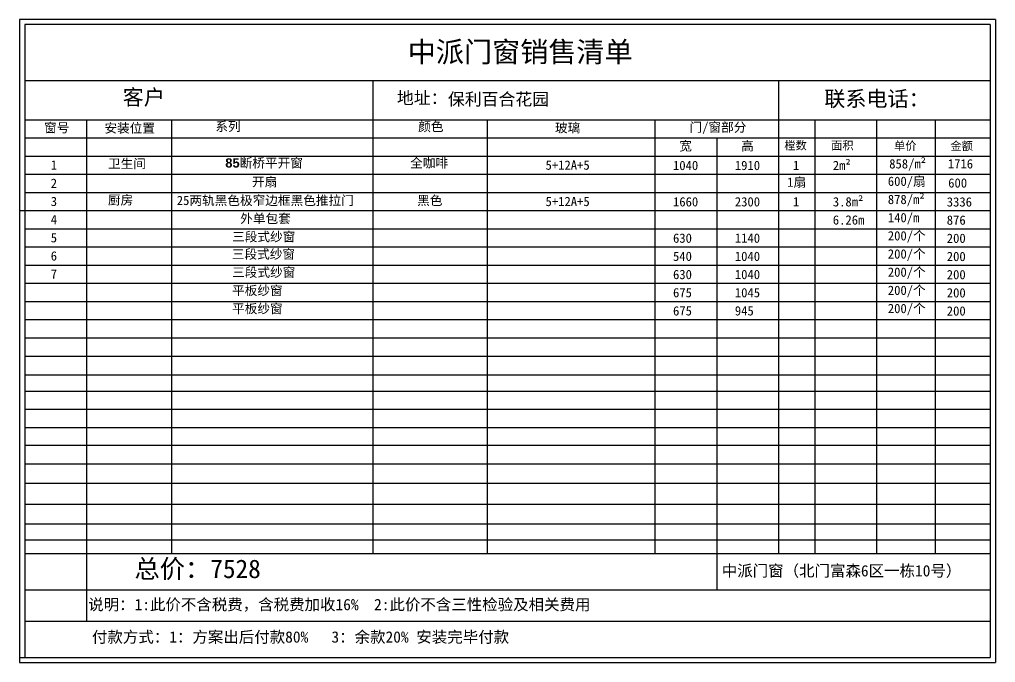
# Model space of a CAD drawing. Header units: inches. Extents: x -138455 to 599497, y -747149 to 13167.
# Drawn here: x 226484 to 235956, y -307217 to -300973 of the extents above; entities that cross this region are included whole.
import ezdxf

# ---------------------------------------------------------------- set-up
doc = ezdxf.new("R2010")
doc.units = ezdxf.units.IN
doc.header["$MEASUREMENT"] = 0
doc.layers.add('0 @ 1', color=7, linetype='Continuous')
doc.styles.add('Annotative', font='arialbd.ttf')

msp = doc.modelspace()

# ---------------------------------------------------------------- linework, layer by layer
for p, q in [((235956.3, -300973.3), (226484.5, -300973.3)), ((226484.5, -300973.3), (226484.5, -307216.8)), ((235956.3, -300973.3), (235956.3, -307216.8)), ((235906.3, -301023.3), (226534.5, -301023.3)), ((226534.5, -301023.3), (226534.5, -307166.8)), ((235906.3, -301023.3), (235906.3, -307166.8)), ((235906.3, -301569.7), (226534.5, -301569.7)), ((229912.9, -301569.7), (229912.9, -304934.7)), ((233851.3, -301569.7), (233851.3, -306158.3)), ((226534.5, -301946.7), (235906.3, -301946.7)), ((227134.5, -301946.7), (227134.5, -304240.8)), ((227958.9, -301946.7), (227958.9, -306158.3)), ((231022.8, -301946.7), (231022.8, -306158.3)), ((232651.3, -301946.7), (232651.3, -306158.3)), ((234202.4, -301946.7), (234202.4, -306158.3)), ((234802.4, -301946.7), (234802.4, -303534.9)), ((235371.7, -301946.7), (235371.7, -306158.3)), ((226534.5, -302123.2), (235906.3, -302123.2)), ((233251.3, -302123.2), (233251.3, -306158.3)), ((226534.5, -302299.6), (235906.3, -302299.6)), ((226534.5, -302476.1), (235906.3, -302476.1)), ((226534.5, -302652.6), (235906.3, -302652.6)), ((226484.5, -302829.1), (235906.3, -302829.1)), ((226534.5, -303005.5), (235906.3, -303005.5)), ((226534.5, -303182), (235906.3, -303182)), ((226534.5, -303358.5), (235906.3, -303358.5)), ((226534.5, -303534.9), (235906.3, -303534.9)), ((234802.4, -303534.9), (234802.4, -306158.3)), ((226534.5, -303711.4), (235906.3, -303711.4)), ((226534.5, -303887.9), (235906.3, -303887.9)), ((226534.5, -304064.3), (235906.3, -304064.3)), ((226534.5, -304240.8), (235906.3, -304240.8)), ((227134.5, -304240.8), (227134.5, -306814.8)), ((226534.5, -304422.6), (235906.3, -304422.6)), ((226534.5, -304581.7), (235906.3, -304581.7)), ((226534.5, -304758.2), (235906.3, -304758.2)), ((226534.5, -304934.7), (235906.3, -304934.7)), ((226534.5, -304934.7), (235906.3, -304934.7)), ((229912.9, -304934.7), (229912.9, -306158.3)), ((226534.5, -305108.1), (235906.3, -305108.1)), ((226534.5, -305286.4), (235906.3, -305286.4)), ((226534.5, -305477), (235906.3, -305477)), ((226534.5, -305678.8), (235906.3, -305678.8)), ((226534.5, -305869.5), (235906.3, -305869.5)), ((226534.5, -306025.3), (235906.3, -306025.3)), ((226534.5, -306158.3), (235906.3, -306158.3)), ((233251.3, -306158.3), (233251.3, -306511.2)), ((226534.5, -306511.2), (235906.3, -306511.2)), ((226534.5, -306814.8), (235906.3, -306814.8)), ((226484.5, -307166.8), (235906.3, -307166.8)), ((226484.5, -307216.8), (235956.3, -307216.8))]:
    msp.add_line(p, q)

# ---------------------------------------------------------------- texts
at = {"layer": '0 @ 1', "style": 'Annotative'}
msp.add_text('保利百合花园', height=120, dxfattribs=at).set_placement((230642.1, -301806.9))
at = {"layer": '0 @ 1', "attachment_point": 1, "style": 'Annotative'}
for s, width, insert, char_height in [('{\\fSimSun|b1|i0|c134|p2;中派门窗销售清单}', 2802.276, (230252.4, -301187.6), 200), ('{\\fSimSun|b1|i0|c134|p2;客户}', 485.592, (227485.9, -301652.8), 150), ('{\\fSimSun|b1|i0|c134|p2;地址：}', 3483.473, (230147.2, -301674.4), 120), ('{\\fSimSun|b1|i0|c134|p2;联系电话：}', 1409.924, (234294.8, -301667.7), 150), ('{\\fSimSun|b1|i0|c134|p2;系列}', 485.592, (228385, -301966.8), 90), ('{\\fSimSun|b1|i0|c134|p2;颜色}', 485.592, (230353.8, -301967.8), 90), ('{\\fSimSun|b1|i0|c134|p2;门/窗部分}', 603.897, (232986.7, -301974.1), 90), ('{\\fSimSun|b1|i0|c134|p2;窗号}', 485.592, (226723.2, -301979.3), 90), ('{\\fSimSun|b1|i0|c134|p2;安装位置}', 706.927, (227308.1, -301982.5), 90), ('{\\fSimSun|b1|i0|c134|p2;玻璃}', 485.592, (231681.4, -301979.5), 90), ('{\\fSimSun|b1|i0|c134|p2;宽 }', 603.897, (232887.9, -302156.2), 90), ('{\\fSimSun|b1|i0|c134|p2;高 }', 603.897, (233487.9, -302156.2), 90), ('{\\fSimSun|b1|i0|c134|p2;樘数}', 603.897, (233906.7, -302156.4), 80), ('{\\fSimSun|b1|i0|c134|p2;面积}', 603.897, (234361.1, -302156.4), 80), ('{\\fSimSun|b1|i0|c134|p2;单价}', 603.897, (234972.1, -302160.1), 80), ('{\\fSimSun|b1|i0|c134|p2;金额}', 603.897, (235519, -302161.6), 80), ('{\\fSimSun|b1|i0|c134|p2;卫生间}', 1533.976, (227342.8, -302327.4), 90), ('85{\\fSimSun|b1|i0|c134|p2;断桥平开窗}', 997.546, (228481.4, -302320.9), 90), ('{\\fSimSun|b1|i0|c134|p2;全咖啡}', 997.546, (230275.5, -302320.9), 90), ('{\\fSimSun|b1|i0|c134|p2;2m²}', 997.546, (234377.8, -302345.3), 90), ('{\\fSimSun|b1|i0|c134|p2;858/m²}', 997.546, (234924.8, -302329.6), 90), ('{\\fSimSun|b1|i0|c134|p2;1716}', 997.546, (235494.1, -302329.6), 90), ('{\\fSimSun|b1|i0|c134|p2;1}', 485.592, (226787.5, -302341.6), 90), ('{\\fSimSun|b1|i0|c134|p2;5+12A+5}', 997.546, (231589.7, -302342.3), 90), ('{\\fSimSun|b1|i0|c134|p2;1040}', 997.546, (232826.7, -302345.3), 90), ('{\\fSimSun|b1|i0|c134|p2;1910}', 997.546, (233426.7, -302345.3), 90), ('{\\fSimSun|b1|i0|c134|p2;1}', 997.546, (233990.6, -302345.3), 90), ('{\\fSimSun|b1|i0|c134|p2;2}', 485.592, (226787.5, -302518), 90), ('{\\fSimSun|b1|i0|c134|p2;开扇}', 1533.976, (228740.9, -302503.9), 90), ('{\\fSimSun|b1|i0|c134|p2;1扇}', 997.546, (233934.8, -302507.9), 90), ('{\\fSimSun|b1|i0|c134|p2;600/扇}', 997.546, (234911.5, -302499), 90), ('{\\fSimSun|b1|i0|c134|p2;600}', 997.546, (235497.3, -302515.5), 90), ('{\\fSimSun|b1|i0|c134|p2;3}', 485.592, (226787.5, -302694.5), 90), ('{\\fSimSun|b1|i0|c134|p2;厨房}', 1533.976, (227342.8, -302680.3), 90), ('{\\fSimSun|b1|i0|c134|p2;25两轨黑色极窄边框黑色推拉门}', 2168.992, (228010.6, -302685.1), 90), ('{\\fSimSun|b1|i0|c134|p2;黑色}', 997.546, (230343.7, -302685.2), 90), ('{\\fSimSun|b1|i0|c134|p2;5+12A+5}', 997.546, (231589.7, -302695.3), 90), ('{\\fSimSun|b1|i0|c134|p2;1660}', 997.546, (232826.7, -302698.3), 90), ('{\\fSimSun|b1|i0|c134|p2;2300}', 997.546, (233426.7, -302698.3), 90), ('{\\fSimSun|b1|i0|c134|p2;1}', 997.546, (233990.6, -302698.3), 90), ('{\\fSimSun|b1|i0|c134|p2;3.8m²}', 997.546, (234377.8, -302698.3), 90), ('{\\fSimSun|b1|i0|c134|p2;878/m²}', 997.546, (234911.5, -302675.4), 90), ('{\\fSimSun|b1|i0|c134|p2;3336}', 997.546, (235483.5, -302699.7), 90), ('{\\fSimSun|b1|i0|c134|p2;4}', 485.592, (226787.5, -302871), 90), ('{\\fSimSun|b1|i0|c134|p2;外单包套}', 1533.976, (228626.4, -302860.8), 90), ('{\\fSimSun|b1|i0|c134|p2;6.26m}', 997.546, (234377.8, -302874.7), 90), ('{\\fSimSun|b1|i0|c134|p2;140/m}', 997.546, (234911.5, -302851.9), 90), ('{\\fSimSun|b1|i0|c134|p2;876}', 997.546, (235483.5, -302876.2), 90), ('{\\fSimSun|b1|i0|c134|p2;5}', 485.592, (226787.5, -303047.5), 90), ('{\\fSimSun|b1|i0|c134|p2;三段式纱窗}', 1533.976, (228547.6, -303037.3), 90), ('{\\fSimSun|b1|i0|c134|p2;630}', 997.546, (232826.7, -303051.2), 90), ('{\\fSimSun|b1|i0|c134|p2;1140}', 997.546, (233426.7, -303051.2), 90), ('{\\fSimSun|b1|i0|c134|p2;200/个}', 997.546, (234911.5, -303028.4), 90), ('{\\fSimSun|b1|i0|c134|p2;200}', 997.546, (235483.5, -303052.7), 90), ('{\\fSimSun|b1|i0|c134|p2;三段式纱窗}', 1533.976, (228545, -303206.2), 90), ('{\\fSimSun|b1|i0|c134|p2;200/个}', 997.546, (234911.5, -303204.8), 90), ('{\\fSimSun|b1|i0|c134|p2;6}', 485.592, (226787.5, -303223.9), 90), ('{\\fSimSun|b1|i0|c134|p2;540}', 997.546, (232826.7, -303227.7), 90), ('{\\fSimSun|b1|i0|c134|p2;1040}', 997.546, (233426.7, -303227.7), 90), ('{\\fSimSun|b1|i0|c134|p2;200}', 997.546, (235483.5, -303229.1), 90), ('{\\fSimSun|b1|i0|c134|p2;三段式纱窗}', 1533.976, (228547.6, -303382.7), 90), ('{\\fSimSun|b1|i0|c134|p2;200/个}', 997.546, (234911.5, -303381.3), 90), ('{\\fSimSun|b1|i0|c134|p2;7}', 485.592, (226787.5, -303400.4), 90), ('{\\fSimSun|b1|i0|c134|p2;630}', 997.546, (232826.7, -303404.2), 90), ('{\\fSimSun|b1|i0|c134|p2;1040}', 997.546, (233426.7, -303404.2), 90), ('{\\fSimSun|b1|i0|c134|p2;200}', 997.546, (235483.5, -303405.6), 90), ('{\\fSimSun|b1|i0|c134|p2;平板纱窗}', 1533.976, (228547.6, -303559.2), 90), ('{\\fSimSun|b1|i0|c134|p2;200/个}', 997.546, (234911.5, -303557.8), 90), ('{\\fSimSun|b1|i0|c134|p2;675}', 997.546, (232826.7, -303580.6), 90), ('{\\fSimSun|b1|i0|c134|p2;1045}', 997.546, (233426.7, -303580.6), 90), ('{\\fSimSun|b1|i0|c134|p2;200}', 997.546, (235483.5, -303582.1), 90), ('{\\fSimSun|b1|i0|c134|p2;平板纱窗}', 1533.976, (228547.6, -303735.6), 90), ('{\\fSimSun|b1|i0|c134|p2;675}', 997.546, (232826.7, -303757.1), 90), ('{\\fSimSun|b1|i0|c134|p2;945}', 997.546, (233426.7, -303757.1), 90), ('{\\fSimSun|b1|i0|c134|p2;200/个}', 997.546, (234911.5, -303734.3), 90), ('{\\fSimSun|b1|i0|c134|p2;200}', 997.546, (235483.5, -303758.6), 90), ('{\\fSimSun|b1|i0|c134|p2;总价：7528}', 2957.882, (227599.8, -306217.2), 180), ('{\\fSimSun|b1|i0|c134|p2;中派门窗（北门富森6区一栋10号）}', 2734.804, (233300, -306271.1), 110), ('{\\fSimSun|b1|i0|c134|p2;说明：1:此价不含税费，含税费加收16%  2:此价不含三性检验及相关费用}', 6113.097, (227150.8, -306598.9), 110), ('{\\fSimSun|b1|i0|c134|p2;付款方式：1：方案出后付款80%   3：余款20% 安装完毕付款}', 6510.182, (227187.3, -306914), 110)]:
    msp.add_mtext_dynamic_manual_height_columns(s, width=width, gutter_width=903.5, heights=[0], dxfattribs=dict(at, insert=insert, char_height=char_height))

doc.saveas('drawing.dxf')
